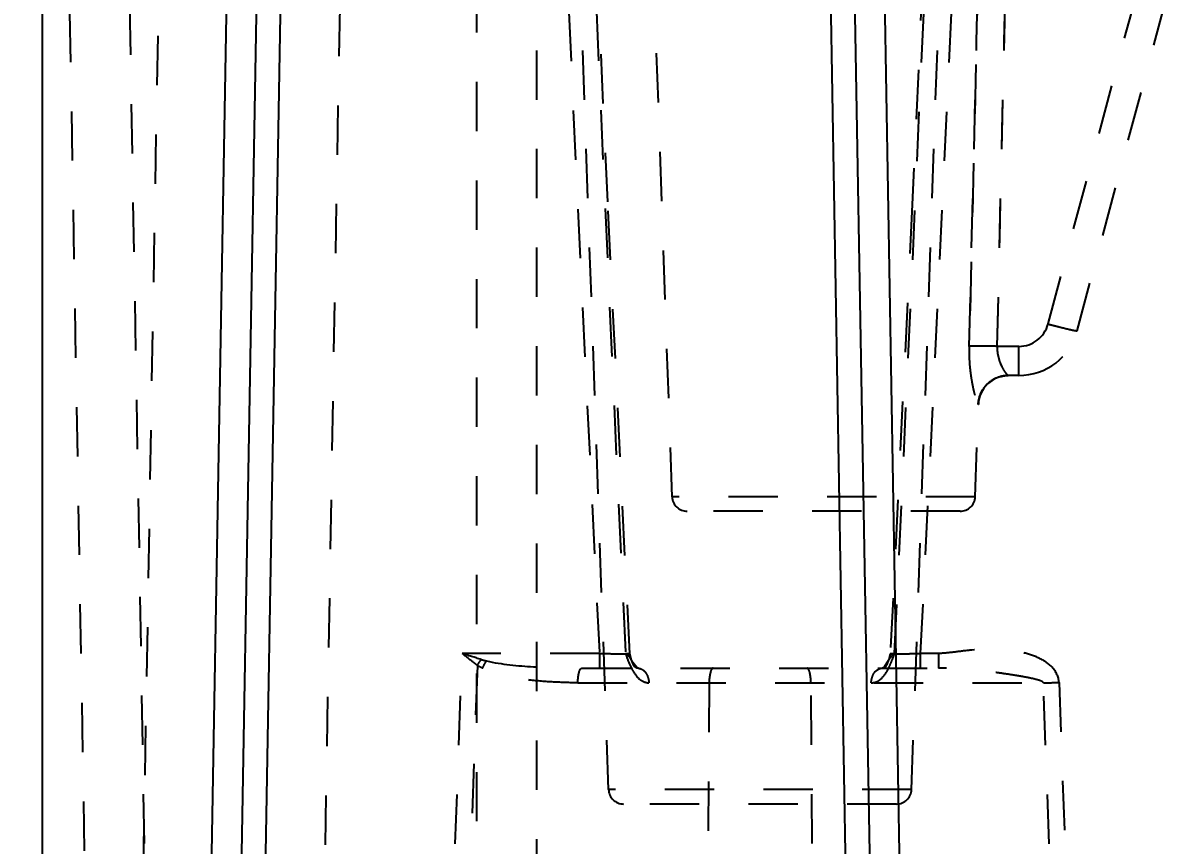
# Model space of a CAD drawing. Header units: millimetres. Extents: x -1265 to 1982, y -12197 to 1934.
# Drawn here: x 208.66 to 246.36, y -349.07 to -321.81 of the extents above; entities that cross this region are included whole.
import ezdxf

# ---------------------------------------------------------------- set-up
doc = ezdxf.new("R2010")
doc.units = ezdxf.units.MM
doc.header["$LTSCALE"] = 16.335
doc.header["$PDMODE"] = 3
doc.header["$PDSIZE"] = 0.3125
doc.linetypes.add('HIDDEN', pattern=[0.2, 0.1, -0.1])
doc.layers.get('0').update_dxf_attribs({"linetype": 'CONTINUOUS'})
doc.layers.get('Defpoints').update_dxf_attribs({"linetype": 'CONTINUOUS'})
doc.layers.add('DEFAULT_2', color=8, linetype='HIDDEN')
doc.styles.get("Standard").update_dxf_attribs({"font": 'txt', "width": 0.8})
doc.dimstyles.new('11', dxfattribs={"dimtxt": 8, "dimasz": 8, "dimexe": 0, "dimexo": 0, "dimgap": 0, "dimtad": 0, "dimdsep": 46, "dimtxsty": 'Standard', "dimcen": 0, "dimclrd": 4, "dimclre": 4, "dimclrt": 6, "dimazin": 0, "dimtp": 0.01, "dimtm": 0.01, "dimtfac": 1, "dimtofl": 0, "dimtmove": 0, "dimatfit": 3, "dimfxl": 0, "dimtolj": 1, "dimarcsym": 0})

# ---------------------------------------------------------------- blocks, each defined once
blk = doc.blocks.new('*D83')
at = {"color": 4, "lineweight": -2}
for p, q in [((185.186, -289.102), (324.733, -289.102)), ((324.733, -297.102), (324.733, -352.099)), ((324.733, -401.102), (324.733, -365.966)), ((185.186, -409.102), (324.733, -409.102))]:
    blk.add_line(p, q, dxfattribs=at)
at = {"color": 4}
for points in [[(323.4, -297.102), (326.067, -297.102), (324.733, -289.102)], [(323.4, -401.102), (326.067, -401.102), (324.733, -409.102)]]:
    blk.add_solid(points, dxfattribs=at)
at = {"layer": 'Defpoints', "color": 0}
for p in [(185.186, -289.102), (185.186, -409.102), (324.733, -409.102)]:
    blk.add_point(p, dxfattribs=at)
at = {"color": 6, "insert": (324.733, -359.033), "char_height": 8, "attachment_point": 5, "rotation": 90}
blk.add_mtext('\\A1;120', dxfattribs=at)
blk = doc.blocks.new('*D378')
at = {"color": 4, "lineweight": -2}
for p, q in [((158.225, -286.302), (209.296, -286.302)), ((209.296, -294.302), (209.296, -378.459)), ((209.296, -398.302), (209.296, -392.326)), ((158.225, -406.302), (209.296, -406.302))]:
    blk.add_line(p, q, dxfattribs=at)
at = {"color": 4}
for points in [[(207.963, -294.302), (210.63, -294.302), (209.296, -286.302)], [(207.963, -398.302), (210.63, -398.302), (209.296, -406.302)]]:
    blk.add_solid(points, dxfattribs=at)
at = {"layer": 'Defpoints', "color": 0}
for p in [(158.225, -286.302), (158.225, -406.302), (209.296, -406.302)]:
    blk.add_point(p, dxfattribs=at)
at = {"color": 6, "insert": (209.296, -385.393), "char_height": 8, "attachment_point": 5, "rotation": 90}
blk.add_mtext('\\A1;120', dxfattribs=at)

msp = doc.modelspace()

# ---------------------------------------------------------------- linework, layer by layer
at = {"color": 7, "linetype": 'Continuous'}
for p, q in [((215.927, -291.102), (214.583, -368.137)), ((215.583, -368.137), (216.927, -291.102)), ((235.677, -291.102), (237.022, -368.137)), ((238.022, -368.137), (236.677, -291.102)), ((216.382, -368.137), (217.693, -293.067)), ((234.912, -293.067), (236.222, -368.137))]:
    msp.add_line(p, q, dxfattribs=at)
at = {"layer": 'DEFAULT_2', "color": 8, "linetype": 'HIDDEN'}
for p, q in [((223.677, -291.102), (223.677, -368.902)), ((225.677, -370.102), (225.677, -291.102)), ((209.695, -292.085), (211.03, -368.607)), ((213.03, -368.607), (211.694, -292.085)), ((212.308, -369.611), (213.664, -291.888)), ((219.663, -291.888), (218.307, -369.611)), ((228.054, -347.22), (226.128, -292.067)), ((230.16, -337.52), (228.573, -292.067)), ((238.088, -347.22), (240.014, -292.067)), ((242.608, -331.796), (253.254, -292.067)), ((243.574, -332.02), (254.34, -291.843)), ((240.458, -313.402), (239.996, -332.537)), ((241.643, -332.537), (240.924, -332.537)), ((241.643, -333.502), (241.643, -332.537)), ((241.643, -333.502), (241.292, -333.502)), ((240.194, -337.52), (240.301, -334.467)), ((240.301, -334.467), (240.294, -334.467)), ((240.194, -337.52), (230.16, -337.52)), ((239.694, -338.002), (230.66, -338.002)), ((222.272, -368.607), (223.205, -342.711)), ((227.753, -342.711), (223.205, -342.711)), ((227.757, -342.711), (227.757, -343.202)), ((228.758, -342.728), (228.618, -342.72)), ((228.812, -342.93), (228.758, -342.728)), ((228.812, -342.93), (228.811, -342.929)), ((237.384, -342.728), (237.33, -342.929)), ((237.33, -342.929), (237.33, -342.929)), ((237.524, -342.72), (237.384, -342.728)), ((238.385, -343.202), (238.385, -342.711)), ((238.975, -342.711), (238.389, -342.711)), ((238.975, -342.711), (238.975, -343.202)), ((223.709, -343.109), (222.79, -368.61)), ((227.167, -343.202), (238.975, -343.202)), ((227.037, -343.689), (242.454, -343.689)), ((231.385, -343.689), (231.216, -368.61)), ((234.925, -368.61), (234.757, -343.689)), ((243.352, -368.61), (242.454, -343.689)), ((242.971, -343.672), (243.87, -368.607)), ((238.088, -347.22), (228.054, -347.22)), ((237.588, -347.702), (228.554, -347.702))]:
    msp.add_line(p, q, dxfattribs=at)
for points in [[(228.758, -342.728), (228.026, -327.753), (227.232, -310.238), (226.456, -292.061)], [(239.686, -292.061), (238.906, -310.319), (238.112, -327.833), (237.384, -342.728)], [(229.031, -343.202), (228.994, -343.183), (228.86, -343.016), (228.811, -342.928)], [(237.33, -342.929), (237.313, -342.962), (237.194, -343.14), (237.121, -343.199), (237.111, -343.202)]]:
    msp.add_lwpolyline(points, dxfattribs=at)
for centre, radius, start, end in [((5862.711, -62.084), 5641.941, 182.336377, 182.851032), ((7535.37, 0.442), 7314.806, 182.291796, 182.6889241), ((-7068.011, 0.399), 7313.588, 357.3109746, 357.7081624), ((-5418.358, -61.074), 5663.754, 357.149721, 357.662393), ((-12158.943, -23.263), 12402.795, 358.5711336, 358.7581382), ((-12566.973, -31.552), 12811.433, 358.6538012, 358.8348353), ((241.643, -331.537), 1, 270, 345), ((241.643, -331.502), 2, 270, 345), ((242.463, -332.525), 1.547, 193.9424, 206.8452), ((241.3, -334.502), 1, 90, 178), ((241.323, -334.579), 1.079, 105.8708, 118.589), ((230.66, -337.502), 0.5, 182, 270), ((239.694, -337.502), 0.5, 270, 358), ((238.993, -233.377), 110.367, 271.79692, 272.06571), ((228.554, -347.202), 0.5, 182, 270), ((237.588, -347.202), 0.5, 270, 358)]:
    msp.add_arc(centre, radius, start, end, dxfattribs=at)
for points in [[(240.923, -332.537), (241.074, -326.159), (241.218, -319.781), (241.359, -313.402)], [(240.814, -333.627), (240.736, -333.669), (240.662, -333.721), (240.599, -333.783)], [(240.442, -333.982), (240.485, -333.909), (240.538, -333.842), (240.599, -333.783)], [(223.838, -342.912), (223.626, -342.847), (223.416, -342.779), (223.205, -342.711)], [(223.838, -342.912), (223.896, -342.93), (223.954, -342.945), (224.012, -342.959)], [(228.762, -342.851), (228.745, -342.83), (228.727, -342.811), (228.708, -342.792)], [(228.811, -342.928), (228.797, -342.901), (228.781, -342.875), (228.762, -342.851)], [(237.328, -343.205), (237.36, -343.141), (237.389, -343.076), (237.416, -343.01)], [(237.416, -343.01), (237.455, -342.914), (237.49, -342.817), (237.524, -342.719)], [(223.883, -343.202), (223.823, -343.174), (223.765, -343.144), (223.709, -343.109)]]:
    msp.add_open_spline(points, degree=3, dxfattribs=at)
for points, knots in [([(242.608, -331.796), (242.727, -331.828), (242.903, -331.873), (243.129, -331.93), (243.278, -331.966), (243.399, -331.993), (243.481, -332.01), (243.528, -332.018), (243.553, -332.021), (243.565, -332.021), (243.574, -332.022), (243.574, -332.02)], [0, 0, 0, 0, 0.37032, 0.548806, 0.706319, 0.832355, 0.92392, 0.956438, 0.979949, 0.994376, 1, 1, 1, 1]), ([(239.996, -332.537), (239.99, -332.769), (240.001, -333.11), (240.054, -333.546), (240.104, -333.835), (240.16, -334.082), (240.208, -334.256), (240.243, -334.362), (240.263, -334.418), (240.278, -334.448), (240.289, -334.467), (240.294, -334.467)], [0, 0, 0, 0, 0.353555, 0.518644, 0.669601, 0.800564, 0.904408, 0.943622, 0.973045, 0.991848, 1, 1, 1, 1]), ([(240.923, -332.537), (240.741, -332.533), (240.432, -332.529), (240.122, -332.529), (239.996, -332.537)], [0, 0, 0, 0, 0.588854, 1, 1, 1, 1]), ([(240.923, -332.537), (240.737, -332.533), (240.428, -332.529), (240.118, -332.529), (239.996, -332.537)], [0, 0, 0, 0, 0.603472, 1, 1, 1, 1]), ([(240.923, -332.537), (240.918, -332.659), (240.946, -332.893), (241.043, -333.156), (241.137, -333.325), (241.2, -333.417), (241.249, -333.47), (241.28, -333.502), (241.292, -333.502)], [0, 0, 0, 0, 0.343717, 0.6547, 0.784983, 0.89021, 0.963868, 1, 1, 1, 1]), ([(241.292, -333.502), (241.253, -333.502), (241.087, -333.514), (240.925, -333.568), (240.814, -333.627)], [0, 0, 0, 0, 0.237554, 1, 1, 1, 1]), ([(241.028, -333.541), (241.05, -333.534), (241.137, -333.513), (241.226, -333.502), (241.292, -333.502)], [0, 0, 0, 0, 0.258864, 1, 1, 1, 1]), ([(240.294, -334.467), (240.296, -334.427), (240.314, -334.258), (240.376, -334.093), (240.442, -333.982)], [0, 0, 0, 0, 0.237526, 1, 1, 1, 1]), ([(242.971, -343.672), (242.965, -343.489), (242.777, -343.128), (242.293, -342.837), (241.759, -342.667), (241.021, -342.553), (240.271, -342.572), (239.533, -342.664), (239.162, -342.711), (238.975, -342.711)], [0, 0, 0, 0, 0.123129, 0.247937, 0.373232, 0.498606, 0.749152, 0.874581, 1, 1, 1, 1]), ([(223.709, -343.109), (223.667, -343.077), (223.498, -342.946), (223.331, -342.812), (223.205, -342.711)], [0, 0, 0, 0, 0.246989, 1, 1, 1, 1]), ([(223.709, -343.109), (223.739, -343.057), (223.781, -342.991), (223.827, -342.927), (223.838, -342.912)], [0, 0, 0, 0, 0.757844, 1, 1, 1, 1]), ([(223.883, -343.202), (223.912, -343.138), (223.953, -343.056), (224.001, -342.977), (224.012, -342.959)], [0, 0, 0, 0, 0.763426, 1, 1, 1, 1]), ([(224.012, -342.959), (224.522, -343.078), (225.581, -343.168), (226.634, -343.202), (227.167, -343.202)], [0, 0, 0, 0, 0.495941, 1, 1, 1, 1]), ([(227.753, -342.711), (227.881, -342.714), (228.067, -342.718), (228.304, -342.723), (228.454, -342.726), (228.577, -342.728), (228.661, -342.729), (228.709, -342.729), (228.734, -342.73), (228.744, -342.727), (228.754, -342.729), (228.754, -342.728)], [0, 0, 0, 0, 0.383259, 0.556917, 0.709744, 0.835102, 0.926637, 0.958718, 0.981639, 0.995391, 1, 1, 1, 1]), ([(228.618, -342.72), (228.632, -342.764), (228.689, -342.936), (228.76, -343.104), (228.823, -343.223)], [0, 0, 0, 0, 0.256813, 1, 1, 1, 1]), ([(228.708, -342.792), (228.701, -342.786), (228.673, -342.76), (228.642, -342.737), (228.618, -342.72)], [0, 0, 0, 0, 0.233994, 1, 1, 1, 1]), ([(229.031, -343.202), (229.003, -343.202), (228.945, -343.186), (228.886, -343.116), (228.852, -343.025), (228.828, -342.961), (228.812, -342.929)], [0, 0, 0, 0, 0.226669, 0.452252, 0.709385, 1, 1, 1, 1]), ([(237.33, -342.929), (237.314, -342.961), (237.29, -343.025), (237.256, -343.115), (237.197, -343.186), (237.139, -343.202), (237.111, -343.202)], [0, 0, 0, 0, 0.290636, 0.547779, 0.773353, 1, 1, 1, 1]), ([(237.435, -342.791), (237.424, -342.802), (237.383, -342.843), (237.349, -342.891), (237.331, -342.929)], [0, 0, 0, 0, 0.278927, 1, 1, 1, 1]), ([(237.388, -342.728), (237.388, -342.729), (237.398, -342.727), (237.408, -342.73), (237.433, -342.729), (237.48, -342.729), (237.564, -342.728), (237.687, -342.726), (237.838, -342.723), (238.075, -342.718), (238.261, -342.714), (238.389, -342.711)], [0, 0, 0, 0, 0.00461, 0.018362, 0.041284, 0.073366, 0.164904, 0.290265, 0.443094, 0.616752, 1, 1, 1, 1]), ([(237.524, -342.72), (237.516, -342.725), (237.485, -342.748), (237.456, -342.772), (237.435, -342.791)], [0, 0, 0, 0, 0.266491, 1, 1, 1, 1]), ([(227.037, -343.689), (226.77, -343.681), (226.235, -343.665), (225.435, -343.606), (224.642, -343.469), (224.134, -343.296), (223.883, -343.202)], [0, 0, 0, 0, 0.249925, 0.499841, 0.74968, 1, 1, 1, 1]), ([(227.037, -343.689), (227.038, -343.573), (227.052, -343.414), (227.102, -343.255), (227.147, -343.202), (227.167, -343.202)], [0, 0, 0, 0, 0.666714, 0.885818, 1, 1, 1, 1]), ([(228.823, -343.223), (228.841, -343.257), (228.911, -343.38), (228.998, -343.498), (229.079, -343.564)], [0, 0, 0, 0, 0.263899, 1, 1, 1, 1]), ([(229.031, -343.202), (229.045, -343.202), (229.106, -343.208), (229.164, -343.236), (229.202, -343.264)], [0, 0, 0, 0, 0.23025, 1, 1, 1, 1]), ([(229.202, -343.264), (229.216, -343.275), (229.271, -343.322), (229.311, -343.386), (229.334, -343.437)], [0, 0, 0, 0, 0.234482, 1, 1, 1, 1]), ([(229.334, -343.437), (229.359, -343.496), (229.382, -343.579), (229.388, -343.664), (229.389, -343.685)], [0, 0, 0, 0, 0.757277, 1, 1, 1, 1]), ([(231.515, -343.202), (231.494, -343.202), (231.449, -343.254), (231.402, -343.415), (231.386, -343.573), (231.385, -343.689)], [0, 0, 0, 0, 0.117184, 0.333709, 1, 1, 1, 1]), ([(234.757, -343.689), (234.756, -343.573), (234.74, -343.415), (234.693, -343.254), (234.648, -343.202), (234.627, -343.202)], [0, 0, 0, 0, 0.666291, 0.882816, 1, 1, 1, 1]), ([(236.753, -343.685), (236.754, -343.624), (236.776, -343.503), (236.862, -343.304), (237.016, -343.202), (237.111, -343.202)], [0, 0, 0, 0, 0.281553, 0.559593, 1, 1, 1, 1]), ([(236.753, -343.685), (236.813, -343.685), (236.937, -343.657), (237.155, -343.505), (237.265, -343.329), (237.328, -343.205)], [0, 0, 0, 0, 0.229075, 0.467943, 1, 1, 1, 1]), ([(242.454, -343.689), (242.452, -343.676), (242.426, -343.65), (242.346, -343.612), (242.209, -343.573), (242.027, -343.53), (241.828, -343.492), (241.618, -343.455), (241.324, -343.408), (240.942, -343.353), (240.473, -343.291), (239.816, -343.222), (239.314, -343.202), (238.975, -343.202)], [0, 0, 0, 0, 0.011045, 0.028215, 0.076088, 0.130221, 0.187539, 0.247923, 0.310656, 0.440535, 0.574656, 0.712451, 1, 1, 1, 1]), ([(229.079, -343.564), (229.102, -343.582), (229.193, -343.646), (229.306, -343.682), (229.389, -343.685)], [0, 0, 0, 0, 0.259113, 1, 1, 1, 1])]:
    msp.add_open_spline(points, degree=3, knots=knots, dxfattribs=at)

# ---------------------------------------------------------------- dimensions: what is measured, and where the dimension line sits
dim = msp.add_linear_dim(base=(209.296, -406.302), p1=(158.225, -286.302), p2=(158.225, -406.302), angle=90, dimstyle='11', override={"dimfxl": 1.25, "dimarcsym": 1})
dim.commit()
dim.dimension.update_dxf_attribs({"geometry": '*D378', "text_midpoint": (209.296, -385.393), "dimtype": 160})
dim = msp.add_linear_dim(base=(324.733, -409.102), p1=(185.186, -289.102), p2=(185.186, -409.102), angle=90, dimstyle='11')
dim.commit()
dim.dimension.update_dxf_attribs({"geometry": '*D83', "text_midpoint": (324.733, -359.033), "dimtype": 160})

doc.saveas('drawing.dxf')
